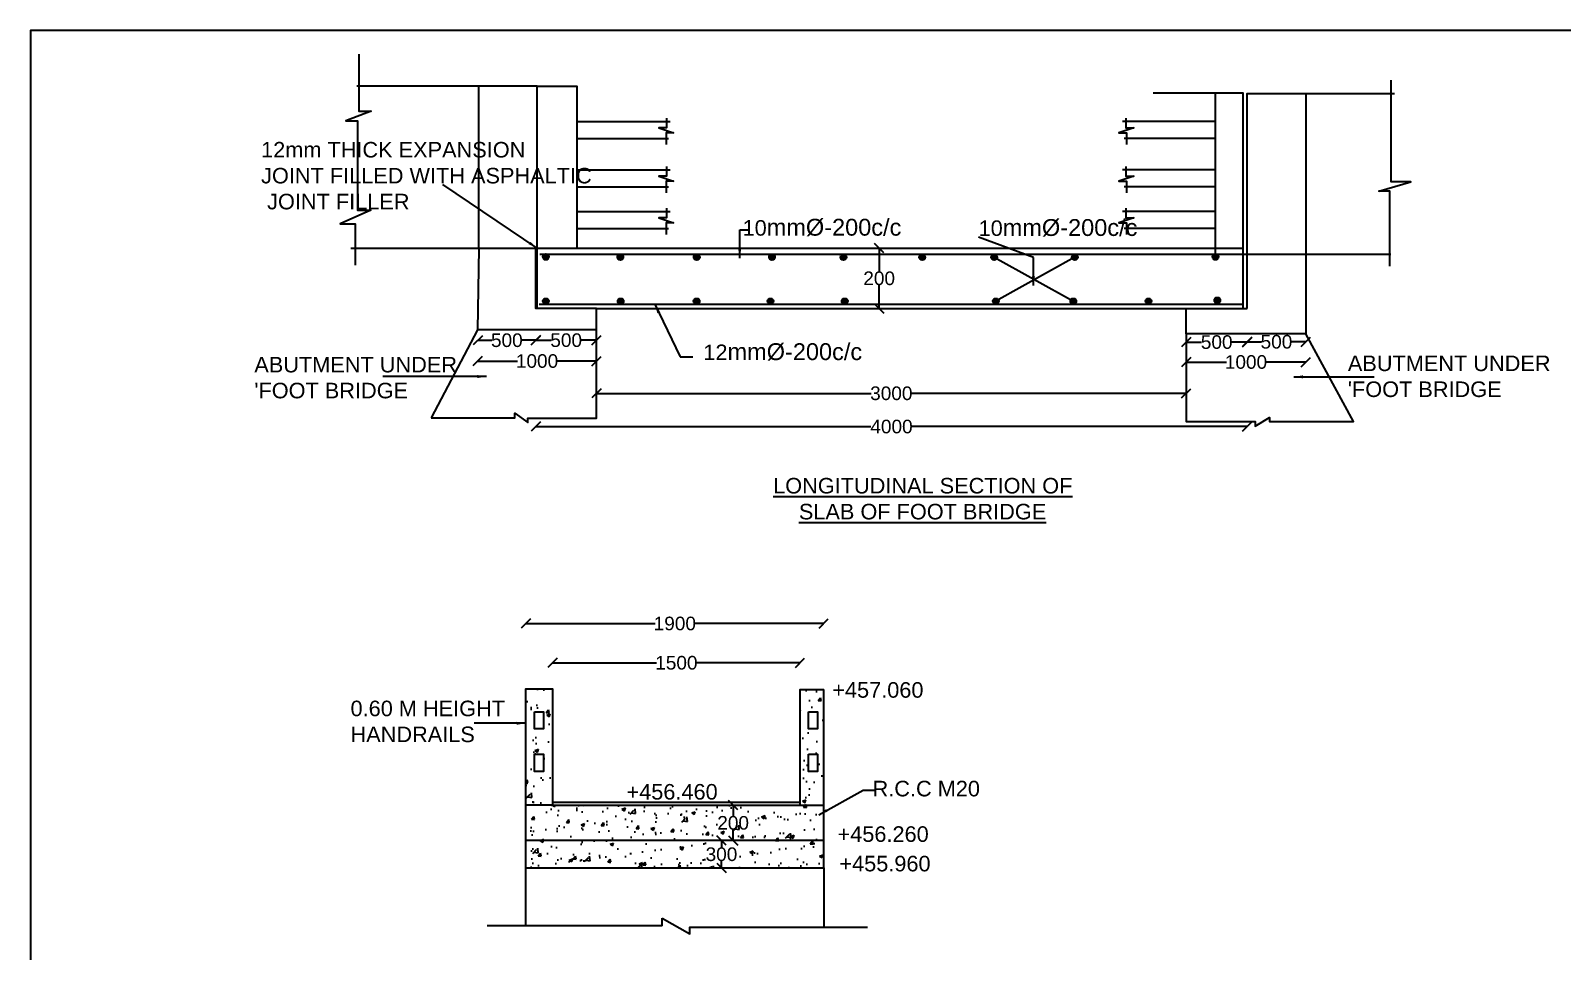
# Model space of a CAD drawing. Header units: millimetres. Extents: x 5124 to 6568637, y 2311 to 91879094.
# Drawn here: x 3875718 to 3891482, y 45944612 to 45954084 of the extents above; entities that cross this region are included whole.
import ezdxf

# ---------------------------------------------------------------- set-up
doc = ezdxf.new("R2010")
doc.units = ezdxf.units.MM
doc.header["$MEASUREMENT"] = 0
doc.layers.add('DRAWING', color=7, linetype='Continuous')
doc.layers.add('TEXT', color=7, linetype='Continuous')
doc.styles.get("Standard").update_dxf_attribs({"font": 'arial.ttf', "height": 140})
doc.dimstyles.get("Standard").update_dxf_attribs({"dimtxt": 200, "dimasz": 110, "dimexe": 0.18, "dimexo": 0.0625, "dimgap": 0.09, "dimtad": 0, "dimtih": 1, "dimtoh": 1, "dimdec": 0, "dimzin": 0, "dimdsep": 46, "dimtxsty": 'Standard', "dimblk": 'OBLIQUE', "dimcen": 0.09, "dimse1": 1, "dimse2": 1, "dimadec": 0, "dimazin": 0, "dimtfac": 1, "dimtdec": 0, "dimtofl": 0, "dimtmove": 0, "dimatfit": 3, "dimfxl": 1, "dimtolj": 1, "dimtzin": 0, "dimarcsym": 0})
pattern_1 = [(50, (0, 0), (358.6300913, -31.3760675), [37.5, -412.5]), (355, (0, 0), (-69.3756668, 376.0960669), [30, -330]), (100.4514445, (29.9, -2.6), (289.2544234, 344.7199955), [31.870096, -350.571056]), (46.1842, (0, 100), (533.6206653, -82.7596404), [56.25, -618.75]), (96.6356355, (44.47, 93.1), (467.330973, 487.0593004), [47.805171, -525.85688]), (351.184164, (0, 100), (467.3309725, 487.0593), [45, -495.0000005]), (21, (50, 75), (298.453526, -201.3094453), [37.5, -412.5]), (326, (50, 75), (121.657666, 362.5750225), [30, -330]), (71.4514447, (74.87, 58.22), (420.1111884, 161.2655764), [31.870095, -350.571056]), (37.5, (0, 0), (6.07992766, 166.4469269), [0, -326, 0, -335, 0, -331.25]), (7.5, (0, 0), (131.5347687, 197.20585594), [0, -191, 0, -318.5, 0, -126.25]), (327.5, (-111.5, 0), (266.9112181, -11.27743587), [0, -125, 0, -390, 0, -517.5]), (317.5, (-161.5, 0), (291.5930847, 50.0524912), [0, -162.5, 0, -259, 0, -367.5])]

# ---------------------------------------------------------------- blocks, each defined once
blk = doc.blocks.new('_Oblique')
at = {"color": 0, "linetype": 'ByBlock', "lineweight": -2}
blk.add_line((-0.5, -0.5), (0.5, 0.5), dxfattribs=at)
blk = doc.blocks.new('*D100')
at = {"layer": 'Defpoints', "color": 0, "linetype": 'Continuous', "transparency": 16777216}
for p in [(3884408, 45951846), (3884408, 45951224), (3884451, 45951224)]:
    blk.add_point(p, dxfattribs=at)
at = {"layer": 'DRAWING', "color": 0, "linetype": 'Continuous', "lineweight": -2, "transparency": 16777216}
for p, q in [((3884451, 45951846), (3884451, 45951607)), ((3884451, 45951224), (3884451, 45951463))]:
    blk.add_line(p, q, dxfattribs=at)
at = {"layer": 'DRAWING', "color": 0, "linetype": 'Continuous', "lineweight": -2, "transparency": 16777216, "xscale": 95, "yscale": 95, "zscale": 95}
for p, rotation in [((3884451, 45951846), 90), ((3884451, 45951224), 270)]:
    blk.add_blockref('_Oblique', p, dxfattribs=dict(at, rotation=rotation))
at = {"layer": 'DRAWING', "color": 0, "linetype": 'Continuous', "transparency": 16777216, "insert": (3884451, 45951535), "char_height": 140, "attachment_point": 5}
blk.add_mtext('\\A1;200', dxfattribs=at)
blk = doc.blocks.new('*D101')
at = {"layer": 'Defpoints', "color": 0, "linetype": 'Continuous', "transparency": 16777216}
for p in [(3880321, 45951219), (3880917, 45951219), (3880917, 45950898)]:
    blk.add_point(p, dxfattribs=at)
at = {"layer": 'DRAWING', "color": 0, "linetype": 'Continuous', "lineweight": -2, "transparency": 16777216}
for p, q in [((3880321, 45950898), (3880465, 45950898)), ((3880917, 45950898), (3880774, 45950898))]:
    blk.add_line(p, q, dxfattribs=at)
at = {"layer": 'DRAWING', "color": 0, "linetype": 'Continuous', "lineweight": -2, "transparency": 16777216, "xscale": 95, "yscale": 95, "zscale": 95, "rotation": 180}
blk.add_blockref('_Oblique', (3880321, 45950898), dxfattribs=at)
at = {"layer": 'DRAWING', "color": 0, "linetype": 'Continuous', "lineweight": -2, "transparency": 16777216, "xscale": 95, "yscale": 95, "zscale": 95}
blk.add_blockref('_Oblique', (3880917, 45950898), dxfattribs=at)
at = {"layer": 'DRAWING', "color": 0, "linetype": 'Continuous', "transparency": 16777216, "insert": (3880619, 45950898), "char_height": 140, "attachment_point": 5}
blk.add_mtext('\\A1;500', dxfattribs=at)
blk = doc.blocks.new('*D102')
at = {"layer": 'Defpoints', "color": 0, "linetype": 'Continuous', "transparency": 16777216}
for p in [(3880917, 45950898.5), (3881542.5, 45950898.5), (3881542.5, 45950898.5)]:
    blk.add_point(p, dxfattribs=at)
at = {"layer": 'DRAWING', "color": 0, "linetype": 'Continuous', "lineweight": -2, "transparency": 16777216}
for p, q in [((3880917, 45950898.5), (3881075.239809, 45950898.5)), ((3881542.5, 45950898.5), (3881384.260191, 45950898.5))]:
    blk.add_line(p, q, dxfattribs=at)
at = {"layer": 'DRAWING', "color": 0, "linetype": 'Continuous', "lineweight": -2, "transparency": 16777216, "xscale": 95, "yscale": 95, "zscale": 95, "rotation": 180}
blk.add_blockref('_Oblique', (3880917, 45950898.5), dxfattribs=at)
at = {"layer": 'DRAWING', "color": 0, "linetype": 'Continuous', "lineweight": -2, "transparency": 16777216, "xscale": 95, "yscale": 95, "zscale": 95}
blk.add_blockref('_Oblique', (3881542.5, 45950898.5), dxfattribs=at)
at = {"layer": 'DRAWING', "color": 0, "linetype": 'Continuous', "transparency": 16777216, "insert": (3881229.75, 45950898.5), "char_height": 140, "attachment_point": 5}
blk.add_mtext('\\A1;500', dxfattribs=at)
blk = doc.blocks.new('*D103')
at = {"layer": 'Defpoints', "color": 0, "linetype": 'Continuous', "transparency": 16777216}
for p in [(3880318, 45951004), (3881542, 45951004), (3881542, 45950684)]:
    blk.add_point(p, dxfattribs=at)
at = {"layer": 'DRAWING', "color": 0, "linetype": 'Continuous', "lineweight": -2, "transparency": 16777216}
for p, q in [((3880318, 45950684), (3880728, 45950684)), ((3881542, 45950684), (3881132, 45950684))]:
    blk.add_line(p, q, dxfattribs=at)
at = {"layer": 'DRAWING', "color": 0, "linetype": 'Continuous', "lineweight": -2, "transparency": 16777216, "xscale": 95, "yscale": 95, "zscale": 95, "rotation": 180}
blk.add_blockref('_Oblique', (3880318, 45950684), dxfattribs=at)
at = {"layer": 'DRAWING', "color": 0, "linetype": 'Continuous', "lineweight": -2, "transparency": 16777216, "xscale": 95, "yscale": 95, "zscale": 95}
blk.add_blockref('_Oblique', (3881542, 45950684), dxfattribs=at)
at = {"layer": 'DRAWING', "color": 0, "linetype": 'Continuous', "transparency": 16777216, "insert": (3880930, 45950684), "char_height": 140, "attachment_point": 5}
blk.add_mtext('\\A1;1000', dxfattribs=at)
blk = doc.blocks.new('*D104')
at = {"layer": 'Defpoints', "color": 0, "linetype": 'Continuous', "transparency": 16777216}
for p in [(3881542, 45950352), (3887610, 45950352), (3887610, 45950352)]:
    blk.add_point(p, dxfattribs=at)
at = {"layer": 'DRAWING', "color": 0, "linetype": 'Continuous', "lineweight": -2, "transparency": 16777216}
for p, q in [((3881542, 45950352), (3884368, 45950352)), ((3887610, 45950352), (3884785, 45950352))]:
    blk.add_line(p, q, dxfattribs=at)
at = {"layer": 'DRAWING', "color": 0, "linetype": 'Continuous', "lineweight": -2, "transparency": 16777216, "xscale": 95, "yscale": 95, "zscale": 95, "rotation": 180}
blk.add_blockref('_Oblique', (3881542, 45950352), dxfattribs=at)
at = {"layer": 'DRAWING', "color": 0, "linetype": 'Continuous', "lineweight": -2, "transparency": 16777216, "xscale": 95, "yscale": 95, "zscale": 95}
blk.add_blockref('_Oblique', (3887610, 45950352), dxfattribs=at)
at = {"layer": 'DRAWING', "color": 0, "linetype": 'Continuous', "transparency": 16777216, "insert": (3884576, 45950352), "char_height": 140, "attachment_point": 5}
blk.add_mtext('\\A1;3000', dxfattribs=at)
blk = doc.blocks.new('*D105')
at = {"layer": 'Defpoints', "color": 0, "linetype": 'Continuous', "transparency": 16777216}
for p in [(3880917, 45951219), (3888238, 45951224), (3880917, 45950010)]:
    blk.add_point(p, dxfattribs=at)
at = {"layer": 'DRAWING', "color": 0, "linetype": 'Continuous', "lineweight": -2, "transparency": 16777216}
for p, q in [((3880917, 45950010), (3884366, 45950010)), ((3888238, 45950010), (3884789, 45950010))]:
    blk.add_line(p, q, dxfattribs=at)
at = {"layer": 'DRAWING', "color": 0, "linetype": 'Continuous', "lineweight": -2, "transparency": 16777216, "xscale": 95, "yscale": 95, "zscale": 95, "rotation": 180}
blk.add_blockref('_Oblique', (3880917, 45950010), dxfattribs=at)
at = {"layer": 'DRAWING', "color": 0, "linetype": 'Continuous', "lineweight": -2, "transparency": 16777216, "xscale": 95, "yscale": 95, "zscale": 95}
blk.add_blockref('_Oblique', (3888238, 45950010), dxfattribs=at)
at = {"layer": 'DRAWING', "color": 0, "linetype": 'Continuous', "transparency": 16777216, "insert": (3884578, 45950010), "char_height": 140, "attachment_point": 5}
blk.add_mtext('\\A1;4000', dxfattribs=at)
blk = doc.blocks.new('*D106')
at = {"layer": 'Defpoints', "color": 0, "linetype": 'Continuous', "transparency": 16777216}
for p in [(3887610.5, 45951224), (3888238.5, 45951224), (3888238.5, 45950879)]:
    blk.add_point(p, dxfattribs=at)
at = {"layer": 'DRAWING', "color": 0, "linetype": 'Continuous', "lineweight": -2, "transparency": 16777216}
for p, q in [((3887610.5, 45950879), (3887769.989809, 45950879)), ((3888238.5, 45950879), (3888079.010191, 45950879))]:
    blk.add_line(p, q, dxfattribs=at)
at = {"layer": 'DRAWING', "color": 0, "linetype": 'Continuous', "lineweight": -2, "transparency": 16777216, "xscale": 95, "yscale": 95, "zscale": 95, "rotation": 180}
blk.add_blockref('_Oblique', (3887610.5, 45950879), dxfattribs=at)
at = {"layer": 'DRAWING', "color": 0, "linetype": 'Continuous', "lineweight": -2, "transparency": 16777216, "xscale": 95, "yscale": 95, "zscale": 95}
blk.add_blockref('_Oblique', (3888238.5, 45950879), dxfattribs=at)
at = {"layer": 'DRAWING', "color": 0, "linetype": 'Continuous', "transparency": 16777216, "insert": (3887924.5, 45950879), "char_height": 140, "attachment_point": 5}
blk.add_mtext('\\A1;500', dxfattribs=at)
blk = doc.blocks.new('*D107')
at = {"layer": 'Defpoints', "color": 0, "linetype": 'Continuous', "transparency": 16777216}
for p in [(3888237.5, 45950879), (3888842, 45950966), (3888842, 45950882)]:
    blk.add_point(p, dxfattribs=at)
at = {"layer": 'DRAWING', "color": 0, "linetype": 'Continuous', "lineweight": -2, "transparency": 16777216}
for p, q in [((3888237.5, 45950882), (3888385.239809, 45950882)), ((3888842, 45950882), (3888694.260191, 45950882))]:
    blk.add_line(p, q, dxfattribs=at)
at = {"layer": 'DRAWING', "color": 0, "linetype": 'Continuous', "lineweight": -2, "transparency": 16777216, "xscale": 95, "yscale": 95, "zscale": 95, "rotation": 180}
blk.add_blockref('_Oblique', (3888237.5, 45950882), dxfattribs=at)
at = {"layer": 'DRAWING', "color": 0, "linetype": 'Continuous', "lineweight": -2, "transparency": 16777216, "xscale": 95, "yscale": 95, "zscale": 95}
blk.add_blockref('_Oblique', (3888842, 45950882), dxfattribs=at)
at = {"layer": 'DRAWING', "color": 0, "linetype": 'Continuous', "transparency": 16777216, "insert": (3888539.75, 45950882), "char_height": 140, "attachment_point": 5}
blk.add_mtext('\\A1;500', dxfattribs=at)
blk = doc.blocks.new('*D108')
at = {"layer": 'Defpoints', "color": 0, "linetype": 'Continuous', "transparency": 16777216}
for p in [(3887610, 45950879), (3888842, 45950882), (3888842, 45950674)]:
    blk.add_point(p, dxfattribs=at)
at = {"layer": 'DRAWING', "color": 0, "linetype": 'Continuous', "lineweight": -2, "transparency": 16777216}
for p, q in [((3887610, 45950674), (3888024, 45950674)), ((3888842, 45950674), (3888429, 45950674))]:
    blk.add_line(p, q, dxfattribs=at)
at = {"layer": 'DRAWING', "color": 0, "linetype": 'Continuous', "lineweight": -2, "transparency": 16777216, "xscale": 95, "yscale": 95, "zscale": 95, "rotation": 180}
blk.add_blockref('_Oblique', (3887610, 45950674), dxfattribs=at)
at = {"layer": 'DRAWING', "color": 0, "linetype": 'Continuous', "lineweight": -2, "transparency": 16777216, "xscale": 95, "yscale": 95, "zscale": 95}
blk.add_blockref('_Oblique', (3888842, 45950674), dxfattribs=at)
at = {"layer": 'DRAWING', "color": 0, "linetype": 'Continuous', "transparency": 16777216, "insert": (3888226, 45950674), "char_height": 140, "attachment_point": 5}
blk.add_mtext('\\A1;1000', dxfattribs=at)
blk = doc.blocks.new('*D109')
at = {"layer": 'Defpoints', "color": 0, "linetype": 'Continuous', "transparency": 16777216}
for p in [(3883636, 45947580), (3881090, 45947312), (3883636, 45947304)]:
    blk.add_point(p, dxfattribs=at)
at = {"layer": 'DRAWING', "color": 0, "linetype": 'Continuous', "lineweight": -2, "transparency": 16777216}
for p, q in [((3881090, 45947580), (3882161, 45947580)), ((3883636, 45947580), (3882566, 45947580))]:
    blk.add_line(p, q, dxfattribs=at)
at = {"layer": 'DRAWING', "color": 0, "linetype": 'Continuous', "lineweight": -2, "transparency": 16777216, "xscale": 95, "yscale": 95, "zscale": 95, "rotation": 180}
blk.add_blockref('_Oblique', (3881090, 45947580), dxfattribs=at)
at = {"layer": 'DRAWING', "color": 0, "linetype": 'Continuous', "lineweight": -2, "transparency": 16777216, "xscale": 95, "yscale": 95, "zscale": 95}
blk.add_blockref('_Oblique', (3883636, 45947580), dxfattribs=at)
at = {"layer": 'DRAWING', "color": 0, "linetype": 'Continuous', "transparency": 16777216, "insert": (3882364, 45947580), "char_height": 140, "attachment_point": 5}
blk.add_mtext('\\A1;1500', dxfattribs=at)
blk = doc.blocks.new('*D110')
at = {"layer": 'Defpoints', "color": 0, "linetype": 'Continuous', "transparency": 16777216}
for p in [(3883880, 45947984), (3880814, 45947312), (3883880, 45947304)]:
    blk.add_point(p, dxfattribs=at)
at = {"layer": 'DRAWING', "color": 0, "linetype": 'Continuous', "lineweight": -2, "transparency": 16777216}
for p, q in [((3880814, 45947984), (3882145, 45947984)), ((3883880, 45947984), (3882550, 45947984))]:
    blk.add_line(p, q, dxfattribs=at)
at = {"layer": 'DRAWING', "color": 0, "linetype": 'Continuous', "lineweight": -2, "transparency": 16777216, "xscale": 95, "yscale": 95, "zscale": 95, "rotation": 180}
blk.add_blockref('_Oblique', (3880814, 45947984), dxfattribs=at)
at = {"layer": 'DRAWING', "color": 0, "linetype": 'Continuous', "lineweight": -2, "transparency": 16777216, "xscale": 95, "yscale": 95, "zscale": 95}
blk.add_blockref('_Oblique', (3883880, 45947984), dxfattribs=at)
at = {"layer": 'DRAWING', "color": 0, "linetype": 'Continuous', "transparency": 16777216, "insert": (3882348, 45947984), "char_height": 140, "attachment_point": 5}
blk.add_mtext('\\A1;1900', dxfattribs=at)
blk = doc.blocks.new('*D111')
at = {"layer": 'Defpoints', "color": 0, "linetype": 'Continuous', "transparency": 16777216}
for p in [(3882948, 45946115), (3882948, 45945752), (3882948, 45945752)]:
    blk.add_point(p, dxfattribs=at)
at = {"layer": 'DRAWING', "color": 0, "linetype": 'Continuous', "lineweight": -2, "transparency": 16777216}
for p, q in [((3882948, 45946115), (3882948, 45946005)), ((3882948, 45945752), (3882948, 45945862))]:
    blk.add_line(p, q, dxfattribs=at)
at = {"layer": 'DRAWING', "color": 0, "linetype": 'Continuous', "lineweight": -2, "transparency": 16777216, "xscale": 95, "yscale": 95, "zscale": 95}
for p, rotation in [((3882948, 45946115), 90), ((3882948, 45945752), 270)]:
    blk.add_blockref('_Oblique', p, dxfattribs=dict(at, rotation=rotation))
at = {"layer": 'DRAWING', "color": 0, "linetype": 'Continuous', "transparency": 16777216, "insert": (3882948, 45945933), "char_height": 140, "attachment_point": 5}
blk.add_mtext('\\A1;200', dxfattribs=at)
blk = doc.blocks.new('*D112')
at = {"layer": 'Defpoints', "color": 0, "linetype": 'Continuous', "transparency": 16777216}
for p in [(3882846, 45945752), (3882828, 45945470), (3882846, 45945470)]:
    blk.add_point(p, dxfattribs=at)
at = {"layer": 'DRAWING', "color": 0, "linetype": 'Continuous', "lineweight": -2, "transparency": 16777216}
for p, q in [((3882828, 45945752), (3882828, 45945682)), ((3882828, 45945470), (3882828, 45945539))]:
    blk.add_line(p, q, dxfattribs=at)
at = {"layer": 'DRAWING', "color": 0, "linetype": 'Continuous', "lineweight": -2, "transparency": 16777216, "xscale": 95, "yscale": 95, "zscale": 95}
for p, rotation in [((3882828, 45945752), 90), ((3882828, 45945470), 270)]:
    blk.add_blockref('_Oblique', p, dxfattribs=dict(at, rotation=rotation))
at = {"layer": 'DRAWING', "color": 0, "linetype": 'Continuous', "transparency": 16777216, "insert": (3882828, 45945610), "char_height": 140, "attachment_point": 5}
blk.add_mtext('\\A1;300', dxfattribs=at)

msp = doc.modelspace()

# ---------------------------------------------------------------- hatches: boundary and pattern name
at = {"layer": 'DRAWING', "linetype": 'Continuous'}
h = msp.add_hatch(color=256, dxfattribs=at)
h.dxf.hatch_style = 1
h.paths.add_polyline_path([(3881027.8, 45951785), (3881012.2, 45951785, 0.3407121), (3880989.5, 45951755.5, 1), (3881050.5, 45951755.5, 0.3407121)])
h = msp.add_hatch(color=256, dxfattribs=at)
h.dxf.hatch_style = 1
h.paths.add_polyline_path([(3881795.3, 45951784), (3881779.7, 45951784, 0.3407121), (3881757, 45951754.5, 1), (3881818, 45951754.5, 0.3407121)])
h = msp.add_hatch(color=256, dxfattribs=at)
h.dxf.hatch_style = 1
h.paths.add_polyline_path([(3882581.3, 45951784), (3882565.7, 45951784, 0.3407121), (3882543, 45951754.5, 1), (3882604, 45951754.5, 0.3407121)])
h = msp.add_hatch(color=256, dxfattribs=at)
h.dxf.hatch_style = 1
h.paths.add_polyline_path([(3883355.8, 45951784), (3883340.2, 45951784, 0.3407121), (3883317.5, 45951754.5, 1), (3883378.5, 45951754.5, 0.3407121)])
h = msp.add_hatch(color=256, dxfattribs=at)
h.dxf.hatch_style = 1
h.paths.add_polyline_path([(3884090.8, 45951784), (3884075.2, 45951784, 0.3407121), (3884052.5, 45951754.5, 1), (3884113.5, 45951754.5, 0.3407121)])
h = msp.add_hatch(color=256, dxfattribs=at)
h.dxf.hatch_style = 1
h.paths.add_polyline_path([(3884902.3, 45951784), (3884886.7, 45951784, 0.3407121), (3884864, 45951754.5, 1), (3884925, 45951754.5, 0.3407121)])
h = msp.add_hatch(color=256, dxfattribs=at)
h.dxf.hatch_style = 1
h.paths.add_polyline_path([(3885642.8, 45951784), (3885627.2, 45951784, 0.3407121), (3885604.5, 45951754.5, 1), (3885665.5, 45951754.5, 0.3407121)])
h = msp.add_hatch(color=256, dxfattribs=at)
h.dxf.hatch_style = 1
h.paths.add_polyline_path([(3886472.8, 45951784), (3886457.2, 45951784, 0.3407121), (3886434.5, 45951754.5, 1), (3886495.5, 45951754.5, 0.3407121)])
h = msp.add_hatch(color=256, dxfattribs=at)
h.dxf.hatch_style = 1
h.paths.add_polyline_path([(3887920.8, 45951785), (3887905.2, 45951785, 0.3407121), (3887882.5, 45951755.5, 1), (3887943.5, 45951755.5, 0.3407121)])
h = msp.add_hatch(color=256, dxfattribs=at)
h.dxf.hatch_style = 1
h.paths.add_polyline_path([(3881028.3, 45951328.5), (3881012.7, 45951328.5, 0.3407121), (3880990, 45951299, 1), (3881051, 45951299, 0.3407121)])
h = msp.add_hatch(color=256, dxfattribs=at)
h.dxf.hatch_style = 1
h.paths.add_polyline_path([(3881798.8, 45951328.5), (3881783.2, 45951328.5, 0.3407121), (3881760.5, 45951299, 1), (3881821.5, 45951299, 0.3407121)])
h = msp.add_hatch(color=256, dxfattribs=at)
h.dxf.hatch_style = 1
h.paths.add_polyline_path([(3882580.3, 45951328.5), (3882564.7, 45951328.5, 0.3407121), (3882542, 45951299, 1), (3882603, 45951299, 0.3407121)])
h = msp.add_hatch(color=256, dxfattribs=at)
h.dxf.hatch_style = 1
h.paths.add_polyline_path([(3883340.8, 45951328.5), (3883325.2, 45951328.5, 0.3407121), (3883302.5, 45951299, 1), (3883363.5, 45951299, 0.3407121)])
h = msp.add_hatch(color=256, dxfattribs=at)
h.dxf.hatch_style = 1
h.paths.add_polyline_path([(3884104.3, 45951328.5), (3884088.7, 45951328.5, 0.3407121), (3884066, 45951299, 1), (3884127, 45951299, 0.3407121)])
h = msp.add_hatch(color=256, dxfattribs=at)
h.dxf.hatch_style = 1
h.paths.add_polyline_path([(3885659.8, 45951328.5), (3885644.2, 45951328.5, 0.3407121), (3885621.5, 45951299, 1), (3885682.5, 45951299, 0.3407121)])
h = msp.add_hatch(color=256, dxfattribs=at)
h.dxf.hatch_style = 1
h.paths.add_polyline_path([(3886457.3, 45951328.5), (3886441.7, 45951328.5, 0.3407121), (3886419, 45951299, 1), (3886480, 45951299, 0.3407121)])
h = msp.add_hatch(color=256, dxfattribs=at)
h.dxf.hatch_style = 1
h.paths.add_polyline_path([(3887231.3, 45951328.5), (3887215.7, 45951328.5, 0.3407121), (3887193, 45951299, 1), (3887254, 45951299, 0.3407121)])
h = msp.add_hatch(color=256, dxfattribs=at)
h.dxf.hatch_style = 1
h.paths.add_polyline_path([(3887939.3, 45951338), (3887923.7, 45951338, 0.3407121), (3887901, 45951308.5, 1), (3887962, 45951308.5, 0.3407121)])
h = msp.add_hatch(dxfattribs=at)
h.set_pattern_fill('AR-CONC', color=256, scale=50)
h.set_pattern_definition(pattern_1)
h.paths.add_polyline_path([(3881090.5, 45947312), (3880814.5, 45947312), (3880814.5, 45946115), (3881090.5, 45946115)])
h.paths.add_polyline_path([(3880902.5, 45946900), (3880902.5, 45947076), (3880996, 45947076), (3880996, 45946900)], flags=16)
h.paths.add_polyline_path([(3880996, 45946639.5), (3880996, 45946463.5), (3880902.5, 45946463.5), (3880902.5, 45946639.5)], flags=16)
h.paths.add_polyline_path([(3883880.5, 45947304.5), (3883636.5, 45947304.5), (3883636.5, 45946115), (3883880.5, 45946115)])
h.paths.add_polyline_path([(3883724.5, 45946900), (3883724.5, 45947076), (3883818, 45947076), (3883818, 45946900)], flags=16)
h.paths.add_polyline_path([(3883818, 45946639.5), (3883818, 45946463.5), (3883724.5, 45946463.5), (3883724.5, 45946639.5)], flags=16)
h = msp.add_hatch(dxfattribs=at)
h.set_pattern_fill('AR-CONC', color=256, scale=50)
h.set_pattern_definition(pattern_1)
h.paths.add_polyline_path([(3883880.5, 45945751.5), (3880814.5, 45945751.5), (3880814.5, 45945469.5), (3883880.5, 45945469.5)])
h.paths.add_polyline_path([(3883880.5, 45946115), (3883636.5, 45946115), (3881090.5, 45946115), (3880814.5, 45946115), (3880814.5, 45945751.5), (3883880.5, 45945751.5)])
h.paths.add_polyline_path([(3882630.4, 45945465.3), (3883026.7, 45945465.3), (3883026.7, 45945753.8), (3882630.4, 45945753.8)], flags=9)
h.paths.add_polyline_path([(3882751.7, 45945788), (3883148, 45945788), (3883148, 45946076.5), (3882751.7, 45946076.5)], flags=24)

# ---------------------------------------------------------------- linework, layer by layer
for points in [[(3899550, 45954083.5), (3875718.5, 45954083.5), (3875718.5, 45936217), (3899550, 45936217)], [(3880902.5, 45947076), (3880996, 45947076), (3880996, 45946900), (3880902.5, 45946900)], [(3883724.5, 45947076), (3883818, 45947076), (3883818, 45946900), (3883724.5, 45946900)], [(3880902.5, 45946639.5), (3880996, 45946639.5), (3880996, 45946463.5), (3880902.5, 45946463.5)], [(3883724.5, 45946639.5), (3883818, 45946639.5), (3883818, 45946463.5), (3883724.5, 45946463.5)]]:
    msp.add_lwpolyline(points, close=True, dxfattribs=at)
for points in [[(3879094.5, 45953840.5), (3879094.5, 45953255), (3879221.5, 45953255), (3878961.5, 45953155), (3879084, 45953155), (3879084, 45952235.5), (3879221, 45952235.5), (3878903, 45952097.5), (3879058, 45952097.5), (3879058, 45951669.5)], [(3889706.5, 45951659.5), (3889706.5, 45952433.5), (3889593.5, 45952433.5), (3889922, 45952527), (3889721, 45952527), (3889721, 45953574)], [(3880931, 45953511), (3879074.5, 45953511)], [(3880332, 45951841), (3880332, 45953511)], [(3880931, 45951224), (3880931, 45953511), (3881341, 45953511), (3881341, 45951846)], [(3888197, 45951224), (3888197, 45953439), (3887272.5, 45953439)], [(3888842, 45953437), (3888842, 45950966), (3887610.5, 45950966), (3887610.5, 45951224)], [(3887913, 45951785), (3887913, 45953440.5)], [(3888238.5, 45951224), (3888238.5, 45953437), (3889755, 45953437)], [(3881341, 45953148.5), (3882298.5, 45953148.5)], [(3882263, 45953182.5), (3882263, 45953085), (3882183, 45953085), (3882336, 45953031), (3882259, 45953031), (3882259, 45952912)], [(3886991, 45953182.5), (3886991, 45953085), (3887071, 45953085), (3886918, 45953031), (3886995, 45953031), (3886995, 45952912)], [(3887913, 45953148.5), (3886955.5, 45953148.5)], [(3881341, 45952973), (3882281.5, 45952973)], [(3887913, 45952973), (3886972.5, 45952973)], [(3881341, 45952651.5), (3882298.5, 45952651.5)], [(3882263, 45952685.5), (3882263, 45952588), (3882183, 45952588), (3882336, 45952534), (3882259, 45952534), (3882259, 45952415)], [(3886991, 45952685.5), (3886991, 45952588), (3887071, 45952588), (3886918, 45952534), (3886995, 45952534), (3886995, 45952415)], [(3887913, 45952651.5), (3886955.5, 45952651.5)], [(3881341, 45952476), (3882281.5, 45952476)], [(3887913, 45952476), (3886972.5, 45952476)], [(3881341, 45952222.5), (3882298.5, 45952222.5)], [(3882263, 45952256.5), (3882263, 45952159), (3882183, 45952159), (3882336, 45952105), (3882259, 45952105), (3882259, 45951986)], [(3886991, 45952256.5), (3886991, 45952159), (3887071, 45952159), (3886918, 45952105), (3886995, 45952105), (3886995, 45951986)], [(3887913, 45952222.5), (3886955.5, 45952222.5)], [(3881341, 45952047), (3882281.5, 45952047)], [(3887913, 45952047), (3886972.5, 45952047)], [(3880332, 45951841), (3879014, 45951841)], [(3881542.5, 45951004), (3881542.5, 45951224), (3880917, 45951224), (3880917, 45951841), (3880332, 45951841), (3880317.5, 45951004)], [(3880931, 45951846), (3888201.5, 45951846)], [(3880957.5, 45951785), (3888205, 45951785)], [(3885635, 45951754.5), (3886449.5, 45951299)], [(3886465, 45951754.5), (3885652, 45951299)], [(3888197, 45951785), (3889717.5, 45951785)], [(3880951.5, 45951268.5), (3888203.5, 45951268.5)], [(3881542.5, 45951224), (3888238.5, 45951224)], [(3879839.5, 45950102), (3880702, 45950102), (3880702, 45950149.5), (3880836, 45950053.5), (3880836, 45950095.5), (3881542.5, 45950095.5), (3881542.5, 45951004), (3880317.5, 45951004), (3879839.5, 45950102)], [(3887610.5, 45950966), (3887610.5, 45950062), (3888320.5, 45950062), (3888320.5, 45950013), (3888468, 45950103.5), (3888468, 45950061), (3889331.5, 45950061), (3888842, 45950966)], [(3880814.5, 45945469.5), (3880814.5, 45947312), (3881090.5, 45947312), (3881090.5, 45946115), (3883636.5, 45946115), (3883636.5, 45947304.5), (3883880.5, 45947304.5)], [(3883880.5, 45945469.5), (3883880.5, 45947304.5)], [(3881090.5, 45946115), (3880814.5, 45946115)], [(3881090.5, 45946146), (3883636.5, 45946146)], [(3883636.5, 45946115), (3883880.5, 45946115)], [(3883880.5, 45945751.5), (3880814.5, 45945751.5)], [(3880814.5, 45944877), (3880814.5, 45945469.5), (3883880.5, 45945469.5), (3883880.5, 45944860.5)], [(3880416.5, 45944877), (3882217.5, 45944877)], [(3882217.5, 45944873.5), (3882217.5, 45944952)], [(3882217.5, 45944952), (3882502, 45944790.5), (3882502, 45944860.5), (3884332.5, 45944860.5)]]:
    msp.add_lwpolyline(points, dxfattribs=at)
for centre in [(3881020, 45951755.5), (3881787.5, 45951754.5), (3882573.5, 45951754.5), (3883348, 45951754.5), (3884083, 45951754.5), (3884894.5, 45951754.5), (3885635, 45951754.5), (3886465, 45951754.5), (3887913, 45951755.5), (3881020.5, 45951299), (3881791, 45951299), (3882572.5, 45951299), (3883333, 45951299), (3884096.5, 45951299), (3885652, 45951299), (3886449.5, 45951299), (3887223.5, 45951299), (3887931.5, 45951308.5)]:
    msp.add_circle(centre, 30.5, dxfattribs=at)

# ---------------------------------------------------------------- texts
at = {"layer": 'TEXT', "linetype": 'Continuous', "char_height": 160, "attachment_point": 1}
for s, insert, width in [('12mm THICK EXPANSION\\PJOINT FILLED WITH ASPHALTIC  JOINT FILLER', (3878090.3, 45952938.6), 3395.652), ('10{\\H1.0833x;mmØ-200c/c}', (3883045.2, 45952147.8), 2310.438), ('10{\\H1.0833x;mmØ-200c/c}', (3885474.2, 45952144.8), 2310.438), ('12{\\H1.0833x;mmØ-200c/c}', (3882641.8, 45950867.8), 2310.438), ("ABUTMENT UNDER 'FOOT BRIDGE", (3878020.6, 45950727.8), 2310.438), ("ABUTMENT UNDER 'FOOT BRIDGE", (3889274.6, 45950741.3), 2310.438), ('\\pi2255.9;{\\LLONGITUDINAL SECTION OF \\P\\pi2520.6;SLAB OF FOOT BRIDGE}', (3881104.1, 45949482.2), 7565.193), ('+457.060', (3883968.8, 45947381.3), 2310.438), ('0.60 M HEIGHT\\PHANDRAILS', (3879010.8, 45947190.8), 2310.438), ('+456.460', (3881850.7, 45946333.2), 929.404), ('R.C.C M20', (3884383.2, 45946366.2), 2310.438), ('+456.260', (3884022.7, 45945898.2), 929.404), ('+455.960', (3884041.7, 45945594.7), 929.404)]:
    msp.add_mtext(s, dxfattribs=dict(at, insert=insert, width=width))

# ---------------------------------------------------------------- dimensions: what is measured, and where the dimension line sits
at = {"layer": 'DRAWING', "linetype": 'Continuous'}
for base, p1, p2, text, picture, middle in [((3884451.5, 45951224), (3884408, 45951846), (3884408, 45951224), '200', '*D100', (3884451.5, 45951535)), ((3882948, 45945751.5), (3882948, 45946115), (3882948, 45945751.5), '200', '*D111', (3882948, 45945933.2)), ((3882828, 45945469.5), (3882846.5, 45945751.5), (3882846.5, 45945469.5), '300', '*D112', (3882828, 45945610.5))]:
    dim = msp.add_linear_dim(base=base, p1=p1, p2=p2, angle=90, text=text, dimstyle='Standard', override={"dimasz": 95, "dimarcsym": 1}, dxfattribs=at)
    dim.commit()
    dim.dimension.update_dxf_attribs({"geometry": picture, "text_midpoint": middle})
for base, p1, p2, text, picture, middle in [((3880917, 45950898.5), (3880321.2, 45951218.5), (3880917, 45951218.5), '500', '*D101', (3880619.1, 45950898.5)), ((3880917, 45950010.5), (3888238.5, 45951224), (3880917, 45951218.5), '4000', '*D105', (3884577.8, 45950010.5)), ((3888238.5, 45950879), (3887610.5, 45951224), (3888238.5, 45951224), '500', '*D106', (3887924.5, 45950879)), ((3881542.5, 45950683.5), (3880317.5, 45951004), (3881542.5, 45951004), '1000', '*D103', (3880930, 45950683.5)), ((3881542.5, 45950898.5), (3880917, 45950898.5), (3881542.5, 45950898.5), '500', '*D102', (3881229.8, 45950898.5)), ((3888842, 45950674), (3887610.5, 45950879), (3888842, 45950882), '1000', '*D108', (3888226.2, 45950674)), ((3888842, 45950882), (3888237.5, 45950879), (3888842, 45950966), '500', '*D107', (3888539.8, 45950882)), ((3887610.5, 45950351.5), (3881542.5, 45950351.5), (3887610.5, 45950351.5), '3000', '*D104', (3884576.5, 45950351.5)), ((3883880.5, 45947984.5), (3880814.5, 45947312), (3883880.5, 45947304.5), '1900', '*D110', (3882347.5, 45947984.5)), ((3883636.5, 45947580), (3881090.5, 45947312), (3883636.5, 45947304.5), '1500', '*D109', (3882363.5, 45947580))]:
    dim = msp.add_linear_dim(base=base, p1=p1, p2=p2, text=text, dimstyle='Standard', override={"dimasz": 95, "dimarcsym": 1}, dxfattribs=at)
    dim.commit()
    dim.dimension.update_dxf_attribs({"geometry": picture, "text_midpoint": middle})

# ---------------------------------------------------------------- leaders
for points in [[(3880931, 45951846), (3879960.5, 45952501.5)], [(3883015.9, 45951744), (3883015.9, 45952033.5), (3883118.3, 45952033.5)], [(3886039.4, 45951460.5), (3886039.4, 45951750), (3885474.2, 45951958.1)], [(3882141, 45951268.5), (3882403, 45950728.5), (3882534.5, 45950728.5)], [(3880411, 45950525.5), (3879342, 45950525.5)], [(3888718, 45950522), (3889545.5, 45950522)], [(3880814.5, 45946958), (3880282.5, 45946958)], [(3883828.5, 45946015.5), (3884286.5, 45946269), (3884402.5, 45946269)]]:
    msp.add_leader(points, dimstyle='Standard', override={"dimasz": 95, "dimgap": 0.09, "dimtad": 0, "dimarcsym": 1}, dxfattribs=at)

doc.saveas('drawing.dxf')
